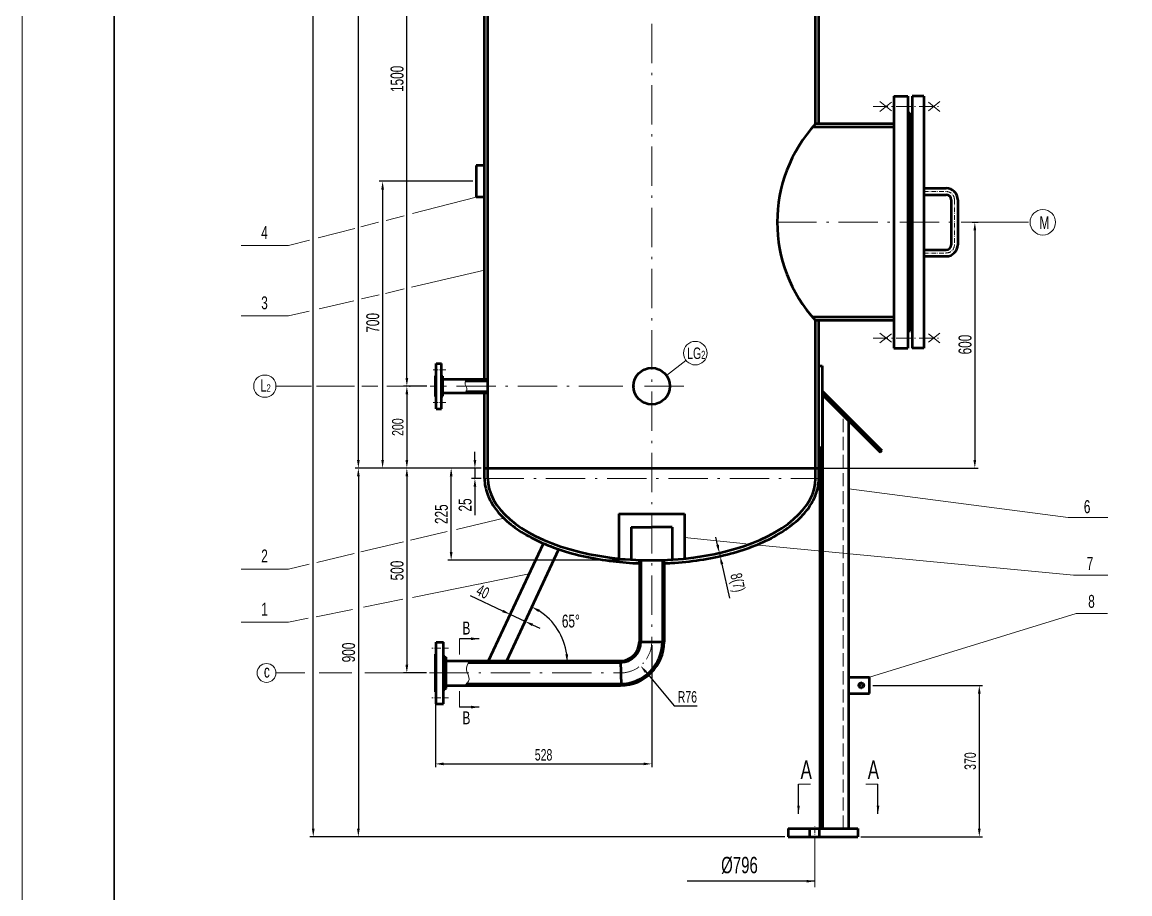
# Model space of a CAD drawing. Header units: millimetres. Extents: x 1541 to 38856, y -668 to 24805.
# Drawn here: x 26137 to 28841, y 19142 to 21269 of the extents above; entities that cross this region are included whole.
import ezdxf

# ---------------------------------------------------------------- set-up
doc = ezdxf.new("R2010")
doc.units = ezdxf.units.MM
doc.linetypes.add('ACAD_ISO02W100', pattern=[11, 8, -3])
doc.linetypes.add('ACAD_ISO10W100', pattern=[18.7, 12, -3, 0.7, -3])
doc.layers.add('BORDER', color=7, linetype='Continuous')
for name, color, linetype, lineweight in [('中心线', 3, 'ACAD_ISO10W100', 18), ('标注', 1, 'Continuous', 18), ('粗实线', 7, 'Continuous', 50), ('细实线', 1, 'Continuous', 18), ('虚线', 6, 'ACAD_ISO02W100', 18)]:
    doc.layers.add(name, color=color, linetype=linetype, lineweight=lineweight)
doc.styles.add('HGCAD', font='HGCAD.SHX', dxfattribs={"width": 0.7, "bigfont": 'HGCADHZ.SHX'})
doc.dimstyles.new('HGCAD', dxfattribs={"dimscale": 8, "dimtxt": 3.5, "dimasz": 2.5, "dimexe": 1, "dimexo": 1, "dimgap": 1, "dimtad": 1, "dimdec": 0, "dimdsep": 46, "dimtxsty": 'HGCAD', "dimcen": 0, "dimadec": 1, "dimazin": 0, "dimtfac": 1, "dimtdec": 0, "dimtmove": 0, "dimatfit": 1, "dimfxl": 1, "dimtfill": 1, "dimarcsym": 1})
doc.dimstyles.new('HGCAD$0', dxfattribs={"dimscale": 8, "dimtxt": 3.5, "dimasz": 2.5, "dimexe": 1, "dimexo": 1, "dimgap": 1, "dimtad": 1, "dimdec": 0, "dimdsep": 46, "dimtxsty": 'HGCAD', "dimcen": 0, "dimadec": 1, "dimazin": 0, "dimtfac": 1, "dimtdec": 0, "dimtmove": 0, "dimatfit": 1, "dimfxl": 1, "dimtfill": 1, "dimarcsym": 1})
doc.dimstyles.new('HGCAD$2', dxfattribs={"dimscale": 8, "dimtxt": 3.5, "dimasz": 2.5, "dimexe": 1, "dimexo": 1, "dimgap": 1, "dimtad": 2, "dimtih": 1, "dimdec": 0, "dimdsep": 46, "dimtxsty": 'HGCAD', "dimcen": 0, "dimadec": 0, "dimazin": 0, "dimtfac": 1, "dimtdec": 0, "dimtmove": 0, "dimatfit": 1, "dimfxl": 1, "dimtfill": 1, "dimarcsym": 1})
doc.dimstyles.new('HGCAD$4', dxfattribs={"dimscale": 8, "dimtxt": 3.5, "dimasz": 2.5, "dimexe": 1, "dimexo": 1, "dimgap": 1, "dimtad": 1, "dimtoh": 1, "dimdec": 0, "dimdsep": 46, "dimtxsty": 'HGCAD', "dimcen": 0, "dimadec": 1, "dimazin": 0, "dimtfac": 1, "dimtdec": 0, "dimtofl": 0, "dimtmove": 0, "dimatfit": 1, "dimfxl": 1, "dimtfill": 1, "dimarcsym": 1})

# ---------------------------------------------------------------- blocks, each defined once
blk = doc.blocks.new('*D2')
at = {"layer": 'Defpoints', "color": 0, "transparency": 16777216}
for p in [(27673.5, 19757), (27145.5, 19634.9), (27673.5, 19459)]:
    blk.add_point(p, dxfattribs=at)
at = {"layer": '标注', "color": 0, "lineweight": -2, "transparency": 16777216}
for p, q in [((27673.5, 19749), (27673.5, 19451)), ((27145.5, 19626.9), (27145.5, 19451)), ((27165.5, 19459), (27653.5, 19459))]:
    blk.add_line(p, q, dxfattribs=at)
at = {"layer": '标注', "color": 0, "transparency": 16777216}
for points in [[(27165.5, 19462.4), (27165.5, 19455.7), (27145.5, 19459)], [(27653.5, 19462.4), (27653.5, 19455.7), (27673.5, 19459)]]:
    blk.add_solid(points, dxfattribs=at)
at = {"layer": '标注', "color": 0, "transparency": 16777216, "insert": (27409.5, 19481), "char_height": 28, "attachment_point": 5, "style": 'HGCAD', "bg_fill": 3, "box_fill_scale": 1.1, "bg_fill_color": 256, "bg_fill_true_color": 13158600, "bg_fill_transparency": 0}
blk.add_mtext('528', dxfattribs=at)
blk = doc.blocks.new('*D3')
at = {"layer": 'Defpoints', "color": 0, "transparency": 16777216}
for p in [(27265.5, 20181), (27075.7, 19681), (27131.5, 19681)]:
    blk.add_point(p, dxfattribs=at)
at = {"layer": '标注', "color": 0, "lineweight": -2, "transparency": 16777216}
for p, q in [((27257.5, 20181), (27067.7, 20181)), ((27075.7, 20161), (27075.7, 19701)), ((27123.5, 19681), (27067.7, 19681))]:
    blk.add_line(p, q, dxfattribs=at)
at = {"layer": '标注', "color": 0, "transparency": 16777216}
for points in [[(27072.4, 20161), (27079.1, 20161), (27075.7, 20181)], [(27072.4, 19701), (27079.1, 19701), (27075.7, 19681)]]:
    blk.add_solid(points, dxfattribs=at)
at = {"layer": '标注', "color": 0, "transparency": 16777216, "insert": (27052, 19931), "char_height": 31.5, "attachment_point": 5, "rotation": 90, "style": 'HGCAD', "bg_fill": 3, "box_fill_scale": 1.1, "bg_fill_color": 256, "bg_fill_true_color": 13158600, "bg_fill_transparency": 4904076}
blk.add_mtext('500', dxfattribs=at)
blk = doc.blocks.new('*D4')
at = {"layer": 'Defpoints', "color": 0, "transparency": 16777216}
for p in [(27073.9, 20381), (27075.7, 20181), (27075.7, 20181)]:
    blk.add_point(p, dxfattribs=at)
at = {"layer": '标注', "color": 0, "lineweight": -2, "transparency": 16777216}
for p, q in [((27081.9, 20381), (27083.7, 20381)), ((27075.7, 20361), (27075.7, 20201))]:
    blk.add_line(p, q, dxfattribs=at)
at = {"layer": '标注', "color": 0, "transparency": 16777216}
for points in [[(27072.4, 20361), (27079.1, 20361), (27075.7, 20381)], [(27072.4, 20201), (27079.1, 20201), (27075.7, 20181)]]:
    blk.add_solid(points, dxfattribs=at)
at = {"layer": '标注', "color": 0, "transparency": 16777216, "insert": (27053.7, 20281), "char_height": 28, "attachment_point": 5, "rotation": 90, "style": 'HGCAD', "bg_fill": 3, "box_fill_scale": 1.1, "bg_fill_color": 256, "bg_fill_true_color": 13158600, "bg_fill_transparency": 2131212}
blk.add_mtext('200', dxfattribs=at)
blk = doc.blocks.new('*D5')
at = {"layer": 'Defpoints', "color": 0, "transparency": 16777216}
for p in [(27118.8, 20181), (26957.3, 19281), (28006.7, 19281)]:
    blk.add_point(p, dxfattribs=at)
at = {"layer": '标注', "color": 0, "lineweight": -2, "transparency": 16777216}
for p, q in [((27110.8, 20181), (26949.3, 20181)), ((26957.3, 20161), (26957.3, 19301)), ((27998.7, 19281), (26949.3, 19281))]:
    blk.add_line(p, q, dxfattribs=at)
at = {"layer": '标注', "color": 0, "transparency": 16777216}
for points in [[(26954, 20161), (26960.7, 20161), (26957.3, 20181)], [(26954, 19301), (26960.7, 19301), (26957.3, 19281)]]:
    blk.add_solid(points, dxfattribs=at)
at = {"layer": '标注', "color": 0, "transparency": 16777216, "insert": (26933.6, 19731), "char_height": 31.5, "attachment_point": 5, "rotation": 90, "style": 'HGCAD', "bg_fill": 3, "box_fill_scale": 1.1, "bg_fill_color": 256, "bg_fill_true_color": 13158600, "bg_fill_transparency": 4904076}
blk.add_mtext('900', dxfattribs=at)
blk = doc.blocks.new('*D6')
at = {"layer": 'Defpoints', "color": 0, "transparency": 16777216}
for p in [(27265.5, 20181), (27241.9, 20156), (27265.5, 20156)]:
    blk.add_point(p, dxfattribs=at)
at = {"layer": '标注', "color": 0, "lineweight": -2, "transparency": 16777216}
for p, q in [((27241.9, 20201), (27241.9, 20221)), ((27257.5, 20181), (27233.9, 20181)), ((27241.9, 20181), (27241.9, 20156)), ((27257.5, 20156), (27233.9, 20156)), ((27241.9, 20136), (27241.9, 20065.9))]:
    blk.add_line(p, q, dxfattribs=at)
at = {"layer": '标注', "color": 0, "transparency": 16777216}
for points in [[(27238.6, 20201), (27245.2, 20201), (27241.9, 20181)], [(27238.6, 20136), (27245.2, 20136), (27241.9, 20156)]]:
    blk.add_solid(points, dxfattribs=at)
at = {"layer": '标注', "color": 0, "transparency": 16777216, "insert": (27218.1, 20091), "char_height": 31.5, "attachment_point": 5, "rotation": 90, "style": 'HGCAD', "bg_fill": 3, "box_fill_scale": 1.1, "bg_fill_color": 256, "bg_fill_true_color": 13158600, "bg_fill_transparency": 0}
blk.add_mtext('25', dxfattribs=at)
blk = doc.blocks.new('*D7')
at = {"layer": 'Defpoints', "color": 0, "transparency": 16777216}
for p in [(27183.9, 20181), (27265.5, 20181), (27673.5, 19956)]:
    blk.add_point(p, dxfattribs=at)
at = {"layer": '标注', "color": 0, "lineweight": -2, "transparency": 16777216}
for p, q in [((27257.5, 20181), (27175.9, 20181)), ((27183.9, 19976), (27183.9, 20161)), ((27665.5, 19956), (27175.9, 19956))]:
    blk.add_line(p, q, dxfattribs=at)
at = {"layer": '标注', "color": 0, "transparency": 16777216}
for points in [[(27180.6, 20161), (27187.3, 20161), (27183.9, 20181)], [(27180.6, 19976), (27187.3, 19976), (27183.9, 19956)]]:
    blk.add_solid(points, dxfattribs=at)
at = {"layer": '标注', "color": 0, "transparency": 16777216, "insert": (27160.2, 20068.5), "char_height": 31.5, "attachment_point": 5, "rotation": 90, "style": 'HGCAD', "bg_fill": 3, "box_fill_scale": 1.1, "bg_fill_color": 256, "bg_fill_true_color": 13158600, "bg_fill_transparency": 14370876}
blk.add_mtext('225', dxfattribs=at)
blk = doc.blocks.new('*D10')
at = {"layer": 'Defpoints', "color": 0, "transparency": 16777216}
for p in [(27245, 20881), (27016.5, 20181), (27257.5, 20181)]:
    blk.add_point(p, dxfattribs=at)
at = {"layer": '标注', "color": 0, "lineweight": -2, "transparency": 16777216}
for p, q in [((27237, 20881), (27008.5, 20881)), ((27016.5, 20861), (27016.5, 20201)), ((27249.5, 20181), (27008.5, 20181))]:
    blk.add_line(p, q, dxfattribs=at)
at = {"layer": '标注', "color": 0, "transparency": 16777216}
for points in [[(27013.2, 20861), (27019.8, 20861), (27016.5, 20881)], [(27013.2, 20201), (27019.8, 20201), (27016.5, 20181)]]:
    blk.add_solid(points, dxfattribs=at)
at = {"layer": '标注', "color": 0, "transparency": 16777216, "insert": (26992.7, 20535.5), "char_height": 31.5, "attachment_point": 5, "rotation": 90, "style": 'HGCAD', "bg_fill": 3, "box_fill_scale": 1.1, "bg_fill_color": 256, "bg_fill_true_color": 13158600, "bg_fill_transparency": 2799544}
blk.add_mtext('700', dxfattribs=at)
blk = doc.blocks.new('*D11')
at = {"layer": 'Defpoints', "color": 0, "transparency": 16777216}
for p in [(27075.7, 21881), (27132.8, 21881), (27132.8, 20381)]:
    blk.add_point(p, dxfattribs=at)
at = {"layer": '标注', "color": 0, "lineweight": -2, "transparency": 16777216}
for p, q in [((27124.8, 21881), (27067.7, 21881)), ((27075.7, 20401), (27075.7, 21861)), ((27124.8, 20381), (27067.7, 20381))]:
    blk.add_line(p, q, dxfattribs=at)
at = {"layer": '标注', "color": 0, "transparency": 16777216}
for points in [[(27072.4, 21861), (27079.1, 21861), (27075.7, 21881)], [(27072.4, 20401), (27079.1, 20401), (27075.7, 20381)]]:
    blk.add_solid(points, dxfattribs=at)
at = {"layer": '标注', "color": 0, "transparency": 16777216, "insert": (27052, 21131), "char_height": 31.5, "attachment_point": 5, "rotation": 90, "style": 'HGCAD', "bg_fill": 3, "box_fill_scale": 1.1, "bg_fill_color": 256, "bg_fill_true_color": 13158600, "bg_fill_transparency": 4653128}
blk.add_mtext('1500', dxfattribs=at)
blk = doc.blocks.new('*D13')
at = {"layer": 'Defpoints', "color": 0, "transparency": 16777216}
for p in [(26847.2, 24231), (27377.5, 24231), (27059.2, 19281)]:
    blk.add_point(p, dxfattribs=at)
at = {"layer": '标注', "color": 0, "lineweight": -2, "transparency": 16777216}
for p, q in [((27369.5, 24231), (26839.2, 24231)), ((26847.2, 19301), (26847.2, 24211)), ((27051.2, 19281), (26839.2, 19281))]:
    blk.add_line(p, q, dxfattribs=at)
at = {"layer": '标注', "color": 0, "transparency": 16777216}
for points in [[(26843.8, 24211), (26850.5, 24211), (26847.2, 24231)], [(26843.8, 19301), (26850.5, 19301), (26847.2, 19281)]]:
    blk.add_solid(points, dxfattribs=at)
at = {"layer": '标注', "color": 0, "transparency": 16777216, "insert": (26823.4, 21756), "char_height": 31.5, "attachment_point": 5, "rotation": 90, "style": 'HGCAD', "bg_fill": 3, "box_fill_scale": 1.1, "bg_fill_color": 256, "bg_fill_true_color": 13158600, "bg_fill_transparency": 2799544}
blk.add_mtext('4950', dxfattribs=at)
blk = doc.blocks.new('*D14')
at = {"layer": 'Defpoints', "color": 0, "transparency": 16777216}
for p in [(26957.3, 23881), (27265.5, 23881), (27059.2, 20181)]:
    blk.add_point(p, dxfattribs=at)
at = {"layer": '标注', "color": 0, "lineweight": -2, "transparency": 16777216}
for p, q in [((27257.5, 23881), (26949.3, 23881)), ((26957.3, 20201), (26957.3, 23861)), ((27051.2, 20181), (26949.3, 20181))]:
    blk.add_line(p, q, dxfattribs=at)
at = {"layer": '标注', "color": 0, "transparency": 16777216}
for points in [[(26954, 23861), (26960.7, 23861), (26957.3, 23881)], [(26954, 20201), (26960.7, 20201), (26957.3, 20181)]]:
    blk.add_solid(points, dxfattribs=at)
at = {"layer": '标注', "color": 0, "transparency": 16777216, "insert": (26933.6, 22031), "char_height": 31.5, "attachment_point": 5, "rotation": 90, "style": 'HGCAD', "bg_fill": 3, "box_fill_scale": 1.1, "bg_fill_color": 256, "bg_fill_true_color": 13158600, "bg_fill_transparency": 4640086}
blk.add_mtext('3700', dxfattribs=at)
blk = doc.blocks.new('*D17')
at = {"layer": 'Defpoints', "color": 0, "transparency": 16777216}
for p in [(28448.2, 20781), (28081.5, 20181), (28462.4, 20181)]:
    blk.add_point(p, dxfattribs=at)
at = {"layer": '标注', "color": 0, "lineweight": -2, "transparency": 16777216}
for p, q in [((28456.2, 20781), (28470.4, 20781)), ((28462.4, 20761), (28462.4, 20201)), ((28089.5, 20181), (28470.4, 20181))]:
    blk.add_line(p, q, dxfattribs=at)
at = {"layer": '标注', "color": 0, "transparency": 16777216}
for points in [[(28459, 20761), (28465.7, 20761), (28462.4, 20781)], [(28459, 20201), (28465.7, 20201), (28462.4, 20181)]]:
    blk.add_solid(points, dxfattribs=at)
at = {"layer": '标注', "color": 0, "transparency": 16777216, "insert": (28438.6, 20482.5), "char_height": 31.5, "attachment_point": 5, "rotation": 90, "style": 'HGCAD', "bg_fill": 3, "box_fill_scale": 1.1, "bg_fill_color": 256, "bg_fill_true_color": 13158600, "bg_fill_transparency": 2800576}
blk.add_mtext('600', dxfattribs=at)
blk = doc.blocks.new('*D18')
at = {"layer": 'Defpoints', "color": 0, "transparency": 16777216}
for p in [(27446.5, 19982.9), (27456.8, 19761.8), (27225.9, 19706.5), (27319.4, 19710.4), (27597.5, 19706.5)]:
    blk.add_point(p, dxfattribs=at)
at = {"layer": '标注', "color": 0, "lineweight": -2, "transparency": 16777216}
blk.add_arc((27317.6, 19706.5), 149.7, 7.6594, 57.3406, dxfattribs=at)
at = {"layer": '标注', "color": 0, "transparency": 16777216}
for points in [[(27396.8, 19829.6), (27400, 19835.5), (27380.9, 19842.2)], [(27469.3, 19726.7), (27462.7, 19726.2), (27467.3, 19706.5)]]:
    blk.add_solid(points, dxfattribs=at)
at = {"layer": '标注', "color": 0, "transparency": 16777216, "insert": (27476, 19807.4), "char_height": 31.5, "attachment_point": 5, "style": 'HGCAD', "bg_fill": 3, "box_fill_scale": 1.1, "bg_fill_color": 256, "bg_fill_true_color": 13158600, "bg_fill_transparency": 12172134}
blk.add_mtext('65°', dxfattribs=at)
blk = doc.blocks.new('*D19')
at = {"layer": 'Defpoints', "color": 0, "transparency": 16777216}
for p in [(27597.5, 19757), (27646.3, 19698.7)]:
    blk.add_point(p, dxfattribs=at)
at = {"layer": '标注', "color": 0, "lineweight": -2, "transparency": 16777216}
for p, q in [((27659.1, 19683.4), (27728.6, 19600.4)), ((27728.6, 19600.4), (27784.7, 19600.4))]:
    blk.add_line(p, q, dxfattribs=at)
at = {"layer": '标注', "color": 0, "transparency": 16777216}
blk.add_solid([(27661.7, 19685.5), (27656.6, 19681.2), (27646.3, 19698.7)], dxfattribs=at)
at = {"layer": '标注', "color": 0, "transparency": 16777216, "insert": (27760.6, 19622.4), "char_height": 28, "attachment_point": 5, "style": 'HGCAD', "bg_fill": 3, "box_fill_scale": 1.1, "bg_fill_color": 256, "bg_fill_true_color": 13158600, "bg_fill_transparency": 10336172}
blk.add_mtext('R76', dxfattribs=at)
blk = doc.blocks.new('*D22')
at = {"layer": 'Defpoints', "color": 0, "transparency": 16777216}
for p in [(27356.5, 19884.6), (27392.8, 19867.7), (27364.4, 19806.9)]:
    blk.add_point(p, dxfattribs=at)
at = {"layer": '标注', "color": 0, "lineweight": -2, "transparency": 16777216}
for p, q in [((27353.2, 19877.4), (27324.8, 19816.5)), ((27310, 19832.2), (27230.9, 19869.1)), ((27389.4, 19860.5), (27361, 19799.6)), ((27364.4, 19806.9), (27328.2, 19823.8)), ((27382.5, 19798.4), (27400.7, 19790))]:
    blk.add_line(p, q, dxfattribs=at)
at = {"layer": '标注', "color": 0, "transparency": 16777216}
for points in [[(27311.4, 19835.2), (27308.6, 19829.2), (27328.2, 19823.8)], [(27383.9, 19801.4), (27381.1, 19795.4), (27364.4, 19806.9)]]:
    blk.add_solid(points, dxfattribs=at)
at = {"layer": '标注', "color": 0, "transparency": 16777216, "insert": (27261.2, 19879.3), "char_height": 28, "attachment_point": 5, "rotation": 335, "style": 'HGCAD', "bg_fill": 3, "box_fill_scale": 1.1, "bg_fill_color": 256, "bg_fill_true_color": 13158600, "bg_fill_transparency": 10974332}
blk.add_mtext('40', dxfattribs=at)
blk = doc.blocks.new('*D23')
at = {"layer": 'Defpoints', "color": 0, "transparency": 16777216}
for p in [(28205.2, 19650.7), (28176.4, 19281), (28473.3, 19281)]:
    blk.add_point(p, dxfattribs=at)
at = {"layer": '标注', "color": 0, "lineweight": -2, "transparency": 16777216}
for p, q in [((28213.2, 19650.7), (28481.3, 19650.7)), ((28473.3, 19630.7), (28473.3, 19301)), ((28184.4, 19281), (28481.3, 19281))]:
    blk.add_line(p, q, dxfattribs=at)
at = {"layer": '标注', "color": 0, "transparency": 16777216}
for points in [[(28470, 19630.7), (28476.6, 19630.7), (28473.3, 19650.7)], [(28470, 19301), (28476.6, 19301), (28473.3, 19281)]]:
    blk.add_solid(points, dxfattribs=at)
at = {"layer": '标注', "color": 0, "transparency": 16777216, "insert": (28451.3, 19465.8), "char_height": 28, "attachment_point": 5, "rotation": 90, "style": 'HGCAD', "bg_fill": 3, "box_fill_scale": 1.1, "bg_fill_color": 256, "bg_fill_true_color": 13158600, "bg_fill_transparency": 3968272}
blk.add_mtext('370', dxfattribs=at)
blk = doc.blocks.new('*D37')
at = {"layer": 'Defpoints', "color": 0, "transparency": 16777216}
for p in [(27840.1, 19974.2), (27840.5, 19966), (27841.8, 19966.4)]:
    blk.add_point(p, dxfattribs=at)
at = {"layer": '标注', "color": 0, "lineweight": -2, "transparency": 16777216}
for p, q in [((27834.2, 19993.3), (27829.7, 20012.8)), ((27832.3, 19972.4), (27830.9, 19972.1)), ((27834, 19964.6), (27832.7, 19964.3)), ((27838.7, 19973.8), (27840.5, 19966)), ((27844.9, 19946.5), (27863.8, 19863.9))]:
    blk.add_line(p, q, dxfattribs=at)
at = {"layer": '标注', "color": 0, "transparency": 16777216}
for points in [[(27837.5, 19994.1), (27831, 19992.6), (27838.7, 19973.8)], [(27848.2, 19947.3), (27841.7, 19945.8), (27840.5, 19966)]]:
    blk.add_solid(points, dxfattribs=at)
at = {"layer": '标注', "color": 0, "transparency": 16777216, "insert": (27879.9, 19900.8), "char_height": 28, "attachment_point": 5, "rotation": 282.8947, "style": 'HGCAD', "bg_fill": 3, "box_fill_scale": 1.1, "bg_fill_color": 256, "bg_fill_true_color": 13158600, "bg_fill_transparency": 3968272}
blk.add_mtext('8(7)', dxfattribs=at)

msp = doc.modelspace()

# ---------------------------------------------------------------- linework, layer by layer
at = {"layer": 'BORDER', "linetype": 'Continuous', "lineweight": 30, "ltscale": 5}
msp.add_line((26361.53, 24714.93), (26361.53, 17334.93), dxfattribs=at)
at = {"layer": '中心线', "ltscale": 8}
for p, q in [((27673.52, 21265.38), (27673.52, 19757)), ((27979.96, 20781), (28461.62, 20781)), ((27591.9, 20381), (27132.82, 20381)), ((27752.25, 20381), (27591.9, 20381)), ((27265.52, 20156), (28081.52, 20156)), ((27131.13, 19681), (27597.52, 19681))]:
    msp.add_line(p, q, dxfattribs=at)
at = {"layer": '中心线', "ltscale": 3}
for p, q in [((28230.68, 21075.61), (28260.94, 21051.38)), ((28230.68, 21051.38), (28260.94, 21075.61)), ((28377.16, 21075.61), (28346.89, 21051.38)), ((28377.16, 21051.38), (28346.89, 21075.61)), ((28214.21, 21063.5), (28378.96, 21063.5)), ((28230.68, 20486.38), (28260.94, 20510.61)), ((28230.68, 20510.61), (28260.94, 20486.38)), ((28377.16, 20486.38), (28346.89, 20510.61)), ((28377.16, 20510.61), (28346.89, 20486.38)), ((28214.21, 20498.5), (28378.96, 20498.5))]:
    msp.add_line(p, q, dxfattribs=at)
at = {"layer": '中心线'}
for p, q in [((28337.52, 20856), (28392.52, 20856)), ((28412.52, 20836), (28412.52, 20726)), ((28337.52, 20706), (28392.52, 20706)), ((27171.01, 20420.7), (27139.25, 20420.7)), ((27171.01, 20341.3), (27139.25, 20341.3)), ((27177.59, 19741.35), (27136.83, 19741.35)), ((27177.59, 19620.65), (27136.83, 19620.65)), ((28071.52, 19271.59), (28071.52, 19308.47))]:
    msp.add_line(p, q, dxfattribs=at)
at = {"layer": '中心线', "ltscale": 0.8}
for p, q in [((28175.72, 19650.67), (28194.15, 19650.67)), ((28185.16, 19659.85), (28185.16, 19641.42))]:
    msp.add_line(p, q, dxfattribs=at)
at = {"layer": '中心线'}
for centre, start, end in [((28392.52, 20836), 0, 90), ((28392.52, 20726), 270, 0)]:
    msp.add_arc(centre, 20, start, end, dxfattribs=at)
at = {"layer": '中心线', "ltscale": 4}
msp.add_arc((27597.52, 19757), 76, 270, 0, dxfattribs=at)
at = {"layer": '标注'}
for p, q in [((26786.75, 20724.07), (26671.12, 20724.07)), ((26786.75, 20552.45), (26671.12, 20552.45)), ((27709.84, 20406.71), (27757.21, 20443.86)), ((28155.16, 20130.59), (28690.04, 20060.72)), ((28690.04, 20060.72), (28787.38, 20060.72)), ((26786.75, 19934.6), (26671.12, 19934.6)), ((28703.13, 19919.8), (28786.78, 19919.8)), ((28205.16, 19670.67), (28709.67, 19826.27)), ((28709.67, 19826.27), (28786.68, 19826.27)), ((26786.75, 19804.73), (26671.12, 19804.73)), ((28031.94, 19409.83), (28061.37, 19409.83)), ((28071.52, 19271.59), (28071.52, 19157.79))]:
    msp.add_line(p, q, dxfattribs=at)
for centre, radius in [((28628.38, 20781), 31.16), ((27779.83, 20461.61), 28.75), ((26729.01, 20381), 27.16), ((26733.19, 19681), 22.98)]:
    msp.add_circle(centre, radius, dxfattribs=at)
at = {"layer": '粗实线'}
for p, q in [((27273.52, 20181), (27273.52, 23881)), ((28073.52, 21021), (28073.52, 23881)), ((28081.52, 21021), (28081.52, 23881)), ((27265.52, 20397.7), (27265.52, 21864.3)), ((28264.52, 21088.5), (28264.52, 20473.5)), ((28264.52, 21088.5), (28298.52, 21088.5)), ((28298.52, 21088.5), (28298.52, 20473.5)), ((28309.52, 21088.5), (28309.52, 20473.5)), ((28337.52, 21088.5), (28309.52, 21088.5)), ((28337.52, 21088.5), (28337.52, 20473.5)), ((28303.52, 21047), (28298.52, 21047)), ((28303.52, 21047), (28303.52, 20515)), ((28306.52, 21047), (28306.52, 20515)), ((28306.52, 21047), (28309.52, 21047)), ((28264.52, 21013), (28066.39, 21013)), ((28264.52, 21021), (28073.52, 21021)), ((28304.52, 20996), (28304.52, 20566)), ((28304.52, 20996), (28306.52, 20996)), ((27265.52, 20919.63), (27245.04, 20919.63)), ((27245.04, 20919.63), (27245.04, 20842.37)), ((28337.52, 20864), (28392.52, 20864)), ((27265.52, 20842.37), (27245.04, 20842.37)), ((28337.52, 20848), (28392.52, 20848)), ((28404.52, 20836), (28404.52, 20726)), ((28420.52, 20836), (28420.52, 20726)), ((28337.52, 20714), (28392.52, 20714)), ((28337.52, 20698), (28392.52, 20698)), ((28304.52, 20566), (28306.52, 20566)), ((28264.52, 20549), (28066.39, 20549)), ((28073.52, 20181), (28073.52, 20541)), ((28264.52, 20541), (28073.52, 20541)), ((28081.52, 20181), (28081.52, 20541)), ((28303.52, 20515), (28298.52, 20515)), ((28306.52, 20515), (28309.52, 20515)), ((28264.52, 20473.5), (28298.52, 20473.5)), ((28337.52, 20473.5), (28309.52, 20473.5)), ((27147.52, 20326), (27147.52, 20436)), ((27147.52, 20436), (27160.22, 20436)), ((27160.22, 20326), (27160.22, 20436)), ((28081.52, 20431), (28089.52, 20431)), ((28089.52, 20431), (28089.52, 20231)), ((27145.52, 20355.6), (27145.52, 20406.4)), ((27145.52, 20406.4), (27147.52, 20406.4)), ((27161.98, 20405.28), (27163.52, 20405.09)), ((27163.52, 20356.9), (27163.52, 20405.09)), ((27163.52, 20397.7), (27273.52, 20397.7)), ((27219.66, 20394.32), (27273.52, 20394.32)), ((27163.52, 20364.3), (27273.52, 20364.3)), ((27219.94, 20367.68), (27273.52, 20367.68)), ((27265.52, 20181), (27265.52, 20364.3)), ((28089.52, 20369.48), (28235.18, 20223.82)), ((27145.52, 20355.6), (27147.52, 20355.6)), ((27161.98, 20356.71), (27163.52, 20356.9)), ((28089.52, 20361), (28230.94, 20219.57)), ((28091.52, 19301), (28091.52, 20359)), ((27147.52, 20326), (27160.22, 20326)), ((28155.16, 19301), (28155.16, 20295.36)), ((28081.52, 20231), (28089.52, 20231)), ((28084.45, 19301), (28084.45, 20231)), ((28230.94, 20219.57), (28235.18, 20223.82)), ((27265.52, 20181), (28081.52, 20181)), ((27265.52, 20156), (27265.52, 20181)), ((27273.52, 20156), (27273.52, 20181)), ((28073.52, 20156), (28073.52, 20181)), ((28081.52, 20156), (28081.52, 20181)), ((27593.52, 20069.04), (27593.52, 19960.04)), ((27593.52, 20069.04), (27753.52, 20069.04)), ((27753.52, 20069.04), (27753.52, 19960.04)), ((27275.3, 19710.42), (27409.04, 19997.23)), ((27319.43, 19710.42), (27446.48, 19982.88)), ((27643.37, 19947.99), (27643.37, 19956.56)), ((27643.37, 19947.99), (27643.37, 19757)), ((27647.28, 19956.43), (27647.28, 19757)), ((27699.76, 19956.43), (27699.76, 19757.2)), ((27703.67, 19948), (27703.67, 19956.56)), ((27703.67, 19947.99), (27703.67, 19757.2)), ((27147.52, 19606), (27147.52, 19756)), ((27147.52, 19756), (27165.02, 19756)), ((27165.02, 19606), (27165.02, 19756)), ((27145.52, 19634.95), (27145.52, 19727.05)), ((27145.52, 19727.05), (27147.52, 19727.05)), ((27169.41, 19719.46), (27171.52, 19719.2)), ((27171.52, 19642.79), (27171.52, 19719.2)), ((27171.52, 19710.42), (27597.52, 19710.42)), ((27225.86, 19706.51), (27597.52, 19706.51)), ((28155.16, 19670.67), (28205.16, 19670.67)), ((28205.16, 19630.67), (28205.16, 19670.67)), ((27145.52, 19634.95), (27147.52, 19634.95)), ((27169.41, 19642.53), (27171.52, 19642.79)), ((27171.52, 19650.12), (27597.52, 19650.12)), ((27220.64, 19654.03), (27597.52, 19654.03)), ((28155.16, 19630.67), (28205.16, 19630.67)), ((27147.52, 19606), (27165.02, 19606)), ((28006.67, 19301), (28081.52, 19301)), ((28006.67, 19301), (28006.67, 19281)), ((28059.52, 19281), (28059.52, 19301)), ((28081.52, 19301), (28176.37, 19301)), ((28083.52, 19281), (28083.52, 19301)), ((28176.37, 19301), (28176.37, 19281)), ((28006.67, 19281), (28081.52, 19281)), ((28081.52, 19281), (28176.37, 19281))]:
    msp.add_line(p, q, dxfattribs=at)
for centre, radius in [((27673.52, 20381), 44.5), ((28185.16, 19650.67), 6)]:
    msp.add_circle(centre, radius, dxfattribs=at)
for centre, radius, start, end in [((28334.55, 20781), 354.6, 137.40384, 222.59616), ((27162.22, 20407.26), 2, 180, 263), ((27162.22, 20354.73), 2, 97, 180), ((27596.27, 19757.51), 103.49, 270.66474, 359.72466), ((27596.26, 19757.52), 47.11, 271.53201, 359.36548), ((27596.27, 19757.51), 107.4, 270.66474, 359.72466), ((27596.26, 19757.52), 51.02, 271.53201, 359.36548), ((27170.02, 19724.42), 5, 180, 263), ((27170.02, 19637.57), 5, 97, 180)]:
    msp.add_arc(centre, radius, start, end, dxfattribs=at)
at = {"layer": '粗实线', "ltscale": 3}
for centre, radius, start, end in [((28392.52, 20836), 28, 0, 90), ((28392.52, 20836), 12, 0, 90), ((28392.52, 20726), 28, 270, 0), ((28392.52, 20726), 12, 270, 0)]:
    msp.add_arc(centre, radius, start, end, dxfattribs=at)
at = {"layer": '粗实线'}
msp.add_ellipse((27673.52, 20156), major_axis=(-400, 0), ratio=0.5, start_param=0, end_param=3.1415927, dxfattribs=at)
for points, knots in [([(27265.52, 20156), (27265.52, 20149.48), (27266.11, 20142.96), (27268.46, 20130.02), (27270.22, 20123.59), (27274.87, 20110.89), (27277.76, 20104.62), (27287.9, 20086.4), (27296.69, 20074.76), (27318.03, 20052.6), (27330.58, 20042.08), (27359.03, 20022.4), (27374.93, 20013.25), (27409.6, 19996.52), (27428.37, 19988.94), (27468.21, 19975.59), (27489.28, 19969.82), (27533.08, 19960.21), (27555.82, 19956.39), (27600.17, 19951.06), (27621.71, 19949.37), (27643.37, 19948.56)], [0, 0, 0, 0, 0.0905081, 0.0905081, 0.1810162, 0.1810162, 0.2715243, 0.2715243, 0.4487344, 0.4487344, 0.6259446, 0.6259446, 0.8031547, 0.8031547, 0.9803649, 0.9803649, 1.157575, 1.157575, 1.3347851, 1.3347851, 1.4961004, 1.4961004, 1.4961004, 1.4961004]), ([(27703.67, 19948.56), (27709.54, 19948.78), (27715.4, 19949.06), (27744.95, 19950.82), (27768.41, 19953.28), (27814.11, 19960.24), (27836.36, 19964.74), (27878.97, 19975.64), (27899.34, 19982.04), (27937.56, 19996.57), (27955.43, 20004.7), (27988.11, 20022.47), (28002.94, 20032.12), (28029.09, 20052.68), (28040.42, 20063.61), (28057.18, 20084.05), (28063.36, 20093.37), (28073.12, 20112.49), (28076.7, 20122.3), (28080.64, 20140.1), (28081.52, 20148.05), (28081.52, 20156)], [1.6454929, 1.6454929, 1.6454929, 1.6454929, 1.6892054, 1.6892054, 1.8664156, 1.8664156, 2.0436257, 2.0436257, 2.2208359, 2.2208359, 2.398046, 2.398046, 2.5752562, 2.5752562, 2.7524663, 2.7524663, 2.8918471, 2.8918471, 3.0312279, 3.0312279, 3.1415927, 3.1415927, 3.1415927, 3.1415927])]:
    msp.add_open_spline(points, degree=3, knots=knots, dxfattribs=at)
at = {"layer": '细实线'}
for points in [[(27221.95, 20397.7), (27217.71, 20388.59), (27222.51, 20375.39), (27217.61, 20364.3)], [(27227.73, 19710.42), (27221.66, 19687.77), (27227.78, 19664.95), (27216.33, 19650.12)]]:
    msp.add_spline(points, degree=3, dxfattribs=at)
at = {"layer": '虚线', "ltscale": 4}
msp.add_line((28141.02, 19301), (28141.02, 20309.5), dxfattribs=at)

# ---------------------------------------------------------------- texts
at = {"layer": '标注', "attachment_point": 1, "style": 'HGCAD'}
for s, insert, char_height, width in [('4', (26720.2, 20771.75), 31.5, 92.3359), ('M', (28620.29, 20795.79), 31.5, 12.7519), ('3', (26720.2, 20600.13), 31.5, 92.3359), ('{\\H0.8889x;LG\\H0.7143x;2}', (27760.13, 20475.33), 31.5, 90.1122), ('{\\H0.9524x;L\\H0.6x;2}', (26717.95, 20397.47), 31.5, 90.1122), ('6', (28728.52, 20102.53), 31.5, 92.3359), ('2', (26720.2, 19982.28), 31.5, 92.3359), ('7', (28735.53, 19964), 31.5, 92.3359), ('1', (26720.2, 19852.41), 31.5, 92.3359), ('8', (28739.18, 19871.42), 31.5, 92.3359), ('c', (26726.78, 19701.11), 31.5, 90.1122), ('A', (28037, 19467.48), 45, 74.4206)]:
    msp.add_mtext(s, dxfattribs=dict(at, insert=insert, char_height=char_height, width=width))
at = {"layer": '标注', "color": 1, "insert": (27843.02, 19232.15), "char_height": 40, "width": 211.0876, "attachment_point": 1, "style": 'HGCAD'}
msp.add_mtext('%%C796', dxfattribs=at)

# ---------------------------------------------------------------- leaders
at = {"layer": '标注'}
msp.add_leader([(28031.94, 19337.42), (28031.94, 19409.83)], dimstyle='HGCAD', dxfattribs=at)
msp.add_leader([(28071.52, 19172.59), (27760.01, 19172.59)], dimstyle='HGCAD', override={"dimdec": 1, "dimtdec": 2}, dxfattribs=at)

# ---------------------------------------------------------------- next in the draw order: dimensions: what is measured, and where the dimension line sits
dim = msp.add_linear_dim(base=(28462.36, 20181), p1=(28448.25, 20781), p2=(28081.52, 20181), angle=90, dimstyle='HGCAD$0', dxfattribs=at)
dim.commit()
dim.dimension.update_dxf_attribs({"geometry": '*D17', "text_midpoint": (28462.36, 20482.47), "dimtype": 160})
dim = msp.add_linear_dim(base=(27673.52, 19459.04), p1=(27145.52, 19634.95), p2=(27673.52, 19757), dimstyle='HGCAD$0', dxfattribs=at)
dim.commit()
dim.dimension.update_dxf_attribs({"geometry": '*D2', "text_midpoint": (27409.52, 19481.04)})

# ---------------------------------------------------------------- next in the draw order: linework, layer by layer
msp.add_line((28470.36, 20781), (28593.47, 20781), dxfattribs=at)

# ---------------------------------------------------------------- next in the draw order: dimensions: what is measured, and where the dimension line sits
dim = msp.add_linear_dim(base=(27075.72, 19681), p1=(27265.52, 20181), p2=(27131.55, 19681), angle=90, dimstyle='HGCAD$0', dxfattribs=at)
dim.commit()
dim.dimension.update_dxf_attribs({"geometry": '*D3', "text_midpoint": (27051.97, 19931)})

# ---------------------------------------------------------------- next in the draw order: dimensions: what is measured, and where the dimension line sits
dim = msp.add_linear_dim(base=(27075.72, 20181), p1=(27073.87, 20381), p2=(27075.72, 20181), angle=90, dimstyle='HGCAD$0', dxfattribs=at)
dim.commit()
dim.dimension.update_dxf_attribs({"geometry": '*D4', "text_midpoint": (27075.72, 20281), "dimtype": 160})

# ---------------------------------------------------------------- next in the draw order: dimensions: what is measured, and where the dimension line sits
dim = msp.add_linear_dim(base=(26957.32, 19281), p1=(27118.8, 20181), p2=(28006.67, 19281), angle=90, dimstyle='HGCAD$0', dxfattribs=at)
dim.commit()
dim.dimension.update_dxf_attribs({"geometry": '*D5', "text_midpoint": (26933.57, 19731)})

# ---------------------------------------------------------------- next in the draw order: linework, layer by layer
for p, q in [((27753.52, 20011.93), (27904.35, 19995.88)), ((27935.05, 19992.61), (28703.13, 19919.8))]:
    msp.add_line(p, q, dxfattribs=at)
at = {"layer": '粗实线'}
msp.add_line((27723.52, 20036.56), (27723.52, 19957.56), dxfattribs=at)

# ---------------------------------------------------------------- next in the draw order: dimensions: what is measured, and where the dimension line sits
at = {"layer": '标注'}
dim = msp.add_linear_dim(base=(27241.9, 20156), p1=(27265.52, 20181), p2=(27265.52, 20156), angle=90, dimstyle='HGCAD$0', dxfattribs=at)
dim.commit()
dim.dimension.update_dxf_attribs({"geometry": '*D6', "text_midpoint": (27218.15, 20090.96)})

# ---------------------------------------------------------------- next in the draw order: dimensions: what is measured, and where the dimension line sits
dim = msp.add_linear_dim(base=(27183.92, 20181), p1=(27673.52, 19956), p2=(27265.52, 20181), angle=90, dimstyle='HGCAD$0', dxfattribs=at)
dim.commit()
dim.dimension.update_dxf_attribs({"geometry": '*D7', "text_midpoint": (27160.17, 20068.5)})

# ---------------------------------------------------------------- next in the draw order: linework, layer by layer
at = {"layer": '粗实线'}
for p, q in [((27623.52, 20036.56), (27623.52, 19957.56)), ((27623.52, 20036.56), (27673.52, 20036.56)), ((27723.52, 20036.56), (27673.52, 20036.56))]:
    msp.add_line(p, q, dxfattribs=at)

# ---------------------------------------------------------------- next in the draw order: dimensions: what is measured, and where the dimension line sits
at = {"layer": '标注'}
dim = msp.add_linear_dim(base=(27016.5, 20181), p1=(27245.04, 20881), p2=(27257.52, 20181), angle=90, dimstyle='HGCAD$0', dxfattribs=at)
dim.commit()
dim.dimension.update_dxf_attribs({"geometry": '*D10', "text_midpoint": (27016.5, 20535.54), "dimtype": 160})

# ---------------------------------------------------------------- next in the draw order: dimensions: what is measured, and where the dimension line sits
dim = msp.add_linear_dim(base=(27075.72, 21881), p1=(27132.82, 20381), p2=(27132.82, 21881), angle=90, dimstyle='HGCAD$0', dxfattribs=at)
dim.commit()
dim.dimension.update_dxf_attribs({"geometry": '*D11', "text_midpoint": (27051.97, 21131)})

# ---------------------------------------------------------------- next in the draw order: dimensions: what is measured, and where the dimension line sits
dim = msp.add_linear_dim(base=(26847.17, 24231), p1=(27059.23, 19281), p2=(27377.47, 24231), angle=90, dimstyle='HGCAD$0', dxfattribs=at)
dim.commit()
dim.dimension.update_dxf_attribs({"geometry": '*D13', "text_midpoint": (26847.17, 21756), "dimtype": 160})

# ---------------------------------------------------------------- next in the draw order: linework, layer by layer
for p, q in [((26838.01, 20737.3), (26786.75, 20724.07)), ((26837.28, 20564.22), (26786.75, 20552.45)), ((26842.96, 20381), (26756.17, 20381)), ((27312.32, 20058.7), (27196.62, 20031.38)), ((27174.37, 20026.13), (27084.82, 20004.98)), ((27067.89, 20000.98), (26963.02, 19976.22)), ((26947.39, 19972.53), (26855.86, 19950.92)), ((26837.04, 19946.47), (26786.75, 19934.6)), ((27065.69, 19860.69), (26969.92, 19841.48)), ((26942.84, 19836.04), (26853.99, 19818.22)), ((26835.06, 19814.42), (26786.75, 19804.73)), ((27204.58, 19764.39), (27204.58, 19725.85)), ((26826.56, 19681), (26756.17, 19681)), ((26941.56, 19681), (26861.6, 19681)), ((27067.72, 19681), (26973.32, 19681)), ((27204.58, 19597.6), (27204.58, 19636.14))]:
    msp.add_line(p, q, dxfattribs=at)

# ---------------------------------------------------------------- next in the draw order: texts
at = {"layer": '标注', "insert": (27211.45, 19555.68), "char_height": 31.5, "width": 47.3049, "attachment_point": 7, "style": 'HGCAD'}
msp.add_mtext('B', dxfattribs=at)

# ---------------------------------------------------------------- next in the draw order: dimensions: what is measured, and where the dimension line sits
at = {"layer": '标注'}
dim = msp.add_linear_dim(base=(26957.32, 23881), p1=(27059.24, 20181), p2=(27265.52, 23881), angle=90, dimstyle='HGCAD$0', dxfattribs=at)
dim.commit()
dim.dimension.update_dxf_attribs({"geometry": '*D14', "text_midpoint": (26933.57, 22031)})
dim = msp.add_angular_dim_2l(base=(27456.75, 19761.79), line1=((27225.86, 19706.51), (27597.52, 19706.51)), line2=((27319.43, 19710.42), (27446.48, 19982.88)), dimstyle='HGCAD$2', dxfattribs=at)
dim.commit()
dim.dimension.update_dxf_attribs({"geometry": '*D18', "text_midpoint": (27476.02, 19807.43)})

# ---------------------------------------------------------------- next in the draw order: leaders
msp.add_leader([(27252.64, 19597.6), (27204.58, 19597.6)], dimstyle='HGCAD', override={"dimdec": 1, "dimtdec": 2}, dxfattribs=at)

# ---------------------------------------------------------------- next in the draw order: linework, layer by layer
for p, q in [((27245.04, 20842.37), (27089.67, 20802.26)), ((27069.15, 20796.96), (27025.14, 20785.6)), ((27006.9, 20780.9), (26963.56, 20769.71)), ((26948.33, 20765.78), (26859.16, 20742.76)), ((27265.52, 20664.01), (27087.29, 20622.48)), ((27069.18, 20618.26), (27023.27, 20607.56)), ((26946.08, 20589.57), (26862, 20569.98)), ((27008.37, 20604.09), (26964.93, 20593.97)), ((26947.87, 20381), (26855.43, 20381)), ((27004.92, 20381), (26965.55, 20381)), ((27067.72, 20381), (27026.61, 20381))]:
    msp.add_line(p, q, dxfattribs=at)

# ---------------------------------------------------------------- next in the draw order: dimensions: what is measured, and where the dimension line sits
dim = msp.add_radius_dim(center=(27597.52, 19757), mpoint=(27646.3, 19698.71), dimstyle='HGCAD$4', dxfattribs=at)
dim.commit()
dim.dimension.update_dxf_attribs({"geometry": '*D19', "text_midpoint": (27760.61, 19600.42), "dimtype": 164})

# ---------------------------------------------------------------- next in the draw order: leaders
msp.add_leader([(27252.64, 19764.39), (27204.58, 19764.39)], dimstyle='HGCAD', override={"dimdec": 1, "dimtdec": 2}, dxfattribs=at)

# ---------------------------------------------------------------- next in the draw order: linework, layer by layer
at = {"layer": '粗实线'}
for p, q in [((27643.37, 19757), (27703.67, 19757.2)), ((27597.52, 19710.42), (27599.12, 19650.15))]:
    msp.add_line(p, q, dxfattribs=at)
at = {"layer": '细实线'}
msp.add_lwpolyline([(26136.53, 17244.93), (31482.53, 17244.93), (31482.53, 24804.93), (26136.53, 24804.93)], close=True, dxfattribs=at)

# ---------------------------------------------------------------- next in the draw order: dimensions: what is measured, and where the dimension line sits
at = {"layer": '标注'}
dim = msp.add_aligned_dim(p1=(27840.06, 19974.15), p2=(27841.84, 19966.36), distance=-1.42, text='8(7)', dimstyle='HGCAD$0', dxfattribs=at)
dim.commit()
dim.dimension.update_dxf_attribs({"geometry": '*D37', "text_midpoint": (27879.92, 19900.82)})
dim = msp.add_linear_dim(base=(27364.41, 19806.87), p1=(27356.54, 19884.64), p2=(27392.79, 19867.74), angle=335, dimstyle='HGCAD$0', dxfattribs=at)
dim.commit()
dim.dimension.update_dxf_attribs({"geometry": '*D22', "text_midpoint": (27251.91, 19859.33), "dimtype": 161})
dim = msp.add_linear_dim(base=(28473.29, 19281), p1=(28205.16, 19650.67), p2=(28176.37, 19281), angle=90, dimstyle='HGCAD$0', dxfattribs=at)
dim.commit()
dim.dimension.update_dxf_attribs({"geometry": '*D23', "text_midpoint": (28451.29, 19465.83)})

# ---------------------------------------------------------------- next in the draw order: linework, layer by layer
for p, q in [((27374.24, 19922.61), (27089.81, 19865.53)), ((28225.95, 19409.83), (28196.52, 19409.83))]:
    msp.add_line(p, q, dxfattribs=at)

# ---------------------------------------------------------------- next in the draw order: texts
at = {"layer": '标注', "attachment_point": 1, "style": 'HGCAD'}
for s, insert, char_height, width in [('B', (27211.45, 19806.31), 31.5, 47.3049), ('A', (28201.04, 19467.48), 45, 74.4206)]:
    msp.add_mtext(s, dxfattribs=dict(at, insert=insert, char_height=char_height, width=width))

# ---------------------------------------------------------------- next in the draw order: leaders
at = {"layer": '标注'}
msp.add_leader([(28225.95, 19337.42), (28225.95, 19409.83)], dimstyle='HGCAD', dxfattribs=at)

doc.saveas('drawing.dxf')
